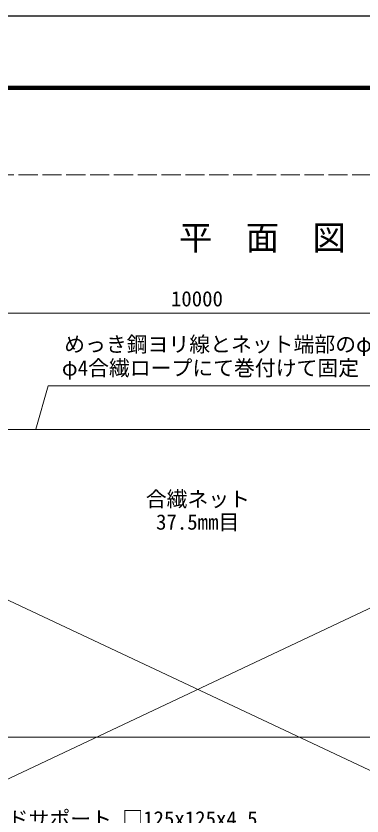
# Model space of a CAD drawing. Units: millimetres, scale not verified. Extents: x -12599 to 12601, y -8909 to 8911.
# Drawn here: x -7456 to -4189, y 1369 to 8911 of the extents above; entities that cross this region are included whole.
import ezdxf
from ezdxf.enums import TextEntityAlignment as Align

# ---------------------------------------------------------------- set-up
doc = ezdxf.new("R2010")
doc.units = ezdxf.units.MM
doc.header["$LTSCALE"] = 30
doc.linetypes.add('DASHED', pattern=[7.5, 6, -1.5])
for name, color, linetype, lineweight in [('0-2_D-STR3', 3, 'Continuous', 13), ('0-6_D-STR-DIM', 7, 'Continuous', 13), ('0-9_D-STR-TXT', 7, 'Continuous', 13), ('0-B_D-STR2', 7, 'Continuous', 13), ('0-C_D-TTL', 7, 'Continuous', 25)]:
    doc.layers.add(name, color=color, linetype=linetype, lineweight=lineweight)
doc.layers.add('0-A_D-TTL-TXT', color=7, linetype='Continuous')
doc.styles.add('ＭＳ ゴシック', font='')
doc.styles.get('ＭＳ ゴシック').set_extended_font_data('MS Gothic')

msp = doc.modelspace()

# ---------------------------------------------------------------- linework, layer by layer
at = {"layer": '0-2_D-STR3'}
for p, q in [((-9962.29, 5012.66), (2056.03, 5012.66)), ((-10381.11, 380.88), (-1579.89, 4519.99)), ((-9903.84, 4519.99), (-1102.63, 380.88)), ((-9962.29, 2112.66), (2056.03, 2112.66))]:
    msp.add_line(p, q, dxfattribs=at)
at = {"layer": '0-6_D-STR-DIM'}
msp.add_line((-10623.97, 6109.39), (-863.97, 6109.39), dxfattribs=at)
at = {"layer": '0-9_D-STR-TXT'}
msp.add_lwpolyline([(-2830.13, 5424.47), (-7151.68, 5424.47), (-7268.89, 5014.58)], dxfattribs=at)
at = {"layer": '0-B_D-STR2', "linetype": 'DASHED'}
msp.add_line((-10806.47, 7414), (2056.03, 7414), dxfattribs=at)
at = {"layer": '0-C_D-TTL', "color": 2}
msp.add_lwpolyline([(-12599.04, 8910.68), (12600.96, 8910.68), (12600.96, -8909.32), (-12599.04, -8909.32)], close=True, dxfattribs=at)
at = {"layer": '0-C_D-TTL'}
for points in [[(-11789.04, 8250.68), (11790.96, 8250.68), (11790.96, -8249.32), (-11789.04, -8249.32)], [(-11781.54, 8243.18), (11783.46, 8243.18), (11783.46, -8241.82), (-11781.54, -8241.82)], [(-11774.04, 8235.68), (11775.96, 8235.68), (11775.96, -8234.32), (-11774.04, -8234.32)], [(-11766.54, 8228.18), (11768.46, 8228.18), (11768.46, -8226.82), (-11766.54, -8226.82)], [(-11759.04, 8220.68), (11760.96, 8220.68), (11760.96, -8219.32), (-11759.04, -8219.32)]]:
    msp.add_lwpolyline(points, close=True, dxfattribs=at)

# ---------------------------------------------------------------- texts
at = {"layer": '0-6_D-STR-DIM', "style": 'ＭＳ ゴシック'}
msp.add_text('10000', height=144.3, dxfattribs=at).set_placement((-5993.42, 6129.64), align=Align.BOTTOM_LEFT)
at = {"layer": '0-9_D-STR-TXT', "style": 'ＭＳ ゴシック'}
for s, p in [('めっき鋼ヨリ線とネット端部のφ6合繊ロープを', (-7001.19, 5700.77)), ('φ4合繊ロープにて巻付けて固定', (-7023.27, 5477.07)), ('合繊ネット', (-6231.29, 4241.49)), ('37.5mm目', (-6133.83, 4024.85)), ('エンドサポート □125x125x4.5', (-7928.35, 1226.86))]:
    msp.add_text(s, height=144.3, dxfattribs=at).set_placement(p, align=Align.BOTTOM_LEFT)
at = {"layer": '0-A_D-TTL-TXT', "style": 'ＭＳ ゴシック'}
msp.add_text('平\u3000面\u3000図', height=230.9, dxfattribs=at).set_placement((-5916.88, 6635.99), align=Align.BOTTOM_LEFT)

doc.saveas('drawing.dxf')
